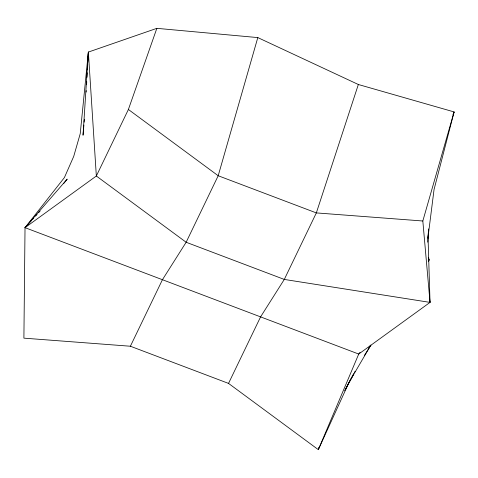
<?xml version="1.0" encoding="UTF-8"?>
<svg xmlns="http://www.w3.org/2000/svg" width="478" height="478" viewBox="0 0 478 478"><rect width="100%" height="100%" fill="white"/><g stroke="black" fill="none" stroke-linecap="round" stroke-linejoin="round"><path stroke-width="0.72" d="M427.732 242.173L428.037 237.112L434.054 189.497L454.1 111.93L358.351 84.504L257.809 37.589L156.85 28.339L88.358 52.078L80.232 133.673L73.72 156.396L64.405 177.571L25.029 227.665L23.9 338.149L130.386 346.233L228.532 383.404L318.336 449.661L348.743 382.956L352.262 376.437M88.275 55.054L88.358 52.078L96.341 176.012L186.145 242.262L284.291 279.433L430.033 302.389L428.037 237.112L428.575 228.92M86.177 92.069L86.261 90.587M86.584 84.666L86.745 81.702M86.984 77.257L87.229 72.811M87.39 69.854L87.713 63.927M87.791 62.445L88.358 52.078L83.035 135.22L83.889 125.057M428.031 238.241L428.354 233.097M84.134 122.153L84.379 119.249M318.766 447.468L318.336 449.661L358.727 354.049L360.065 352.262M257.809 37.589L218.195 175.737L186.145 242.262L162.436 279.708L130.386 346.233M63.58 183.66L67.201 179.119L25.029 227.665L358.727 354.049L430.033 302.389L422.827 220.997L454.1 111.93L452.965 114.672M358.351 84.504L316.34 212.907L284.291 279.433L260.582 316.878L228.532 383.404M31.554 220.483L25.029 227.665L96.341 176.012L128.391 109.48L156.85 28.339M344.596 390.825L348.743 382.956L370.85 345.122M345.725 388.907L353.732 373.868M354.425 372.559L355.124 371.251M352.967 375.134L353.672 373.832M368.293 348.826L370.241 345.654M364.523 355.238L370.892 345.152M429.256 259.853L428.366 261.048L429.256 259.853L428.443 257.773M32.558 219.378L33.562 218.273M35.569 216.062L37.075 214.401M38.581 212.746L40.086 211.085M25.029 227.665L27.718 225.084M422.827 220.997L316.34 212.907L218.195 175.737L128.391 109.48M429.417 299.473L430.033 302.389"/></g></svg>
